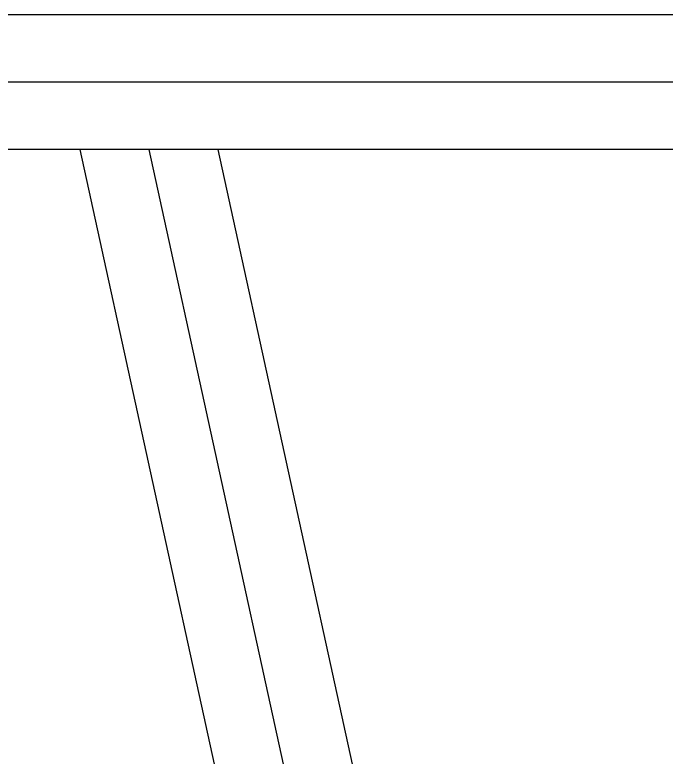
# Model space of a CAD drawing. Extents: x 1767995 to 4174245, y 542814 to 862564.
# Drawn here: x 2117660 to 2118269, y 677845 to 678539 of the extents above; entities that cross this region are included whole.
import ezdxf

# ---------------------------------------------------------------- set-up
doc = ezdxf.new("R2010")
doc.units = 0
doc.header["$LTSCALE"] = 3500
doc.linetypes.add('CENTER', pattern=[2, 1.25, -0.25, 0.25, -0.25])
doc.layers.add('1轮廓实线层', color=7, linetype='Continuous', lineweight=30)
doc.layers.add('6标注线', color=7, linetype='Continuous', lineweight=13)
doc.layers.add('3中心线层', color=1, linetype='CENTER')

# ---------------------------------------------------------------- blocks, each defined once
blk = doc.blocks.new('tec')
at = {"layer": '1轮廓实线层'}
for p, q in [((146662.62, 39751.69), (144310.62, 39751.69)), ((146662.62, 39625.69), (144310.62, 39625.69)), ((145103.62, 37051.69), (144540.62, 39625.69)), ((145232.6, 37051.69), (144669.6, 39625.69))]:
    blk.add_line(p, q, dxfattribs=at)
at = {"layer": '3中心线层'}
for p, q in [((146662.62, 39688.69), (144310.62, 39688.69)), ((145168.11, 37051.69), (144605.11, 39625.69))]:
    blk.add_line(p, q, dxfattribs=at)
blk = doc.blocks.new('A$C8d28a030')
at = {"layer": '1轮廓实线层'}
blk.add_blockref('tec', (-140716.95, -21386.65), dxfattribs=at)

msp = doc.modelspace()

# ---------------------------------------------------------------- block references
at = {"layer": '6标注线'}
msp.add_blockref('A$C8d28a030', (2113897.48, 660174.37), dxfattribs=at)

doc.saveas('drawing.dxf')
